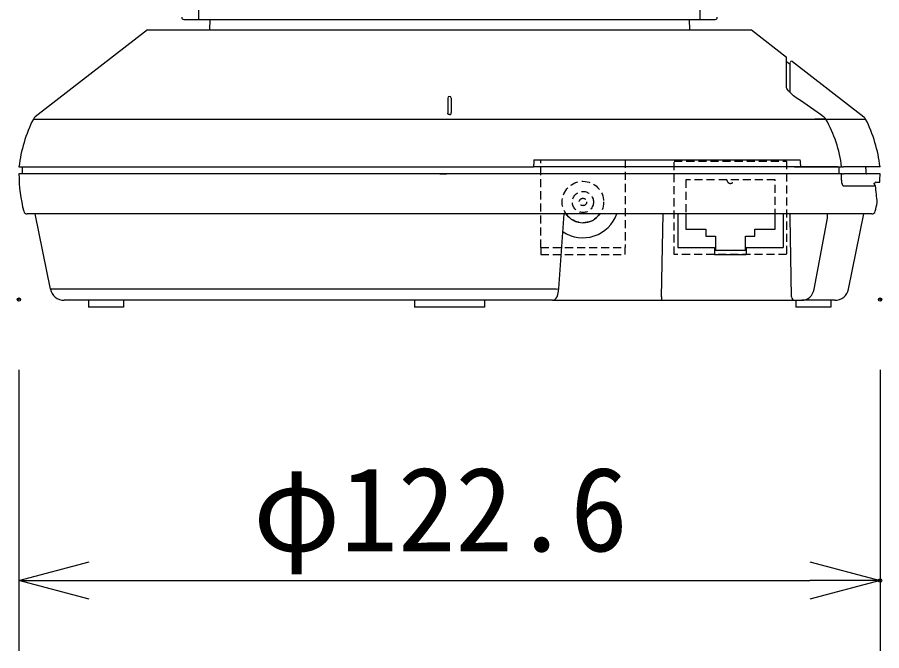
# Model space of a CAD drawing. Units: millimetres, scale not verified. Extents: x -63 to 63, y -57 to 58.
# Drawn here: x 13.75 to 38.36, y -1.17 to 16.87 of the extents above; entities that cross this region are included whole.
import ezdxf
from ezdxf.enums import TextEntityAlignment as Align

# ---------------------------------------------------------------- set-up
doc = ezdxf.new("R2010")
doc.units = ezdxf.units.MM
doc.header["$LTSCALE"] = 0.191021
doc.header["$PDMODE"] = 32
doc.header["$PDSIZE"] = 0.0955
doc.linetypes.add('DASHED1', pattern=[1.8, 1.2, -0.6])
doc.linetypes.add('LONG_DASHED2', pattern=[13, 12, -1])
for name, color, linetype in [('0-0_GAIKEI', 1, 'Continuous'), ('0-1_TOUROKU', 3, 'Continuous'), ('0-2_MOJI1', 2, 'Continuous')]:
    doc.layers.add(name, color=color, linetype=linetype)
doc.styles.add('ＭＳ ゴシック', font='')
doc.styles.get('ＭＳ ゴシック').set_extended_font_data('MS Gothic')

# ---------------------------------------------------------------- blocks, each defined once
blk = doc.blocks.new('_OPEN30')
at = {"layer": '0-2_MOJI1', "color": 7}
blk.add_line((0, 0), (-1, 0), dxfattribs=at)
blk.add_lwpolyline([(-1, 0.26795), (0, 0), (-1, -0.26795)], dxfattribs=at)

msp = doc.modelspace()

# ---------------------------------------------------------------- linework, layer by layer
at = {"layer": '0-0_GAIKEI'}
for p, q in [((18.9188, 16.8063), (18.9188, 28.5062)), ((33.1904, 16.8063), (33.1904, 28.5062)), ((19.2306, 16.8063), (19.2246, 16.5063)), ((32.8786, 16.8063), (32.8846, 16.5063)), ((35.6546, 14.869), (35.6546, 15.7323)), ((35.6546, 15.6058), (35.7546, 15.5284)), ((35.7546, 14.7235), (35.7546, 15.5733)), ((35.7546, 14.7221), (35.7546, 15.5284)), ((26.0046, 14.5615), (26.0046, 14.1529)), ((26.1046, 14.5615), (26.1046, 14.1529)), ((35.7547, 14.722), (35.7546, 14.7235)), ((26.0046, 14.1529), (26.0046, 14.1385)), ((14.2038, 13.9659), (37.9054, 13.9659)), ((36.7709, 13.9659), (36.4547, 13.9659)), ((28.4577, 12.8063), (36.0425, 12.8063)), ((13.8946, 12.6063), (28.4465, 12.6063)), ((28.5588, 12.6063), (28.4465, 12.6063)), ((31.8844, 12.6063), (28.4878, 12.6063)), ((37.1111, 12.6063), (31.8844, 12.6063)), ((35.8752, 12.6063), (36.0611, 12.6063)), ((37.1461, 12.4063), (37.1461, 12.6063)), ((37.2324, 12.6063), (37.2217, 12.6063)), ((37.2324, 12.6063), (37.2701, 12.6063)), ((37.2701, 12.6063), (37.2709, 12.6063)), ((38.3146, 12.6063), (37.2709, 12.6063)), ((31.9324, 12.4063), (13.8946, 12.4063)), ((25.7763, 12.4063), (25.9729, 12.4063)), ((37.2217, 12.4063), (31.9324, 12.4063)), ((37.2327, 12.4063), (37.1506, 12.4063)), ((37.2327, 12.4063), (37.27, 12.4063)), ((37.27, 12.4063), (37.2709, 12.4063)), ((38.3146, 12.4063), (37.2709, 12.4063)), ((37.911, 12.5463), (37.911, 12.4663)), ((37.911, 12.5463), (37.911, 12.4663)), ((37.2778, 12.0663), (38.1836, 12.0663)), ((31.8201, 11.2663), (14.2546, 11.2663)), ((37.8546, 11.2663), (31.8201, 11.2663)), ((32.0963, 8.9045), (32.1376, 11.2663)), ((32.5546, 11.2663), (32.5546, 10.3063)), ((35.3246, 10.8363), (35.3246, 11.2663)), ((35.5546, 11.2663), (35.5546, 10.3063)), ((35.7534, 11.1645), (35.7516, 11.2663)), ((35.7929, 8.9045), (35.7534, 11.1645)), ((36.4413, 9.1266), (36.815, 11.1464)), ((34.7525, 10.8363), (35.3246, 10.8363)), ((34.5046, 10.3063), (34.5046, 10.1063)), ((34.5046, 10.3063), (35.5546, 10.3063)), ((29.0959, 9.1266), (14.6895, 9.1266)), ((32.0963, 8.9045), (32.0963, 8.8063)), ((15.7746, 8.8063), (15.7746, 8.6063)), ((16.7746, 8.8063), (16.7746, 8.6063)), ((25.0546, 8.8063), (25.0546, 8.6063)), ((27.0546, 8.8063), (27.0546, 8.6063)), ((35.9146, 8.8063), (35.9146, 8.6063)), ((36.9146, 8.8063), (36.9146, 8.6063)), ((16.7746, 8.6063), (15.7746, 8.6063)), ((27.0546, 8.6063), (25.0546, 8.6063)), ((36.9146, 8.6063), (35.9146, 8.6063))]:
    msp.add_line(p, q, dxfattribs=at)
at = {"layer": '0-0_GAIKEI', "color": 7}
for p, q in [((18.489, 16.8063), (33.6202, 16.8063)), ((17.4546, 16.5063), (14.2596, 14.0334)), ((17.4546, 16.5063), (34.6546, 16.5063)), ((34.6546, 16.5063), (35.6546, 15.7323)), ((35.8191, 15.605), (37.8496, 14.0334)), ((13.7946, 12.6063), (13.8946, 12.6063)), ((13.8946, 12.4063), (13.8946, 12.6063)), ((13.8946, 12.4063), (13.7946, 12.4063)), ((38.1834, 12.0663), (38.1371, 12.1393)), ((38.1834, 12.0663), (38.1371, 12.1393)), ((38.19, 12.169), (38.1912, 12.1769)), ((38.19, 12.169), (38.3078, 12.171)), ((14.2546, 11.2663), (14.0287, 11.2663)), ((14.6895, 9.1266), (14.2546, 11.2663)), ((37.4197, 9.1266), (37.8546, 11.2663)), ((38.0805, 11.2663), (37.8546, 11.2663)), ((28.9846, 8.8063), (15.0815, 8.8063)), ((28.9859, 8.8063), (32.0963, 8.8063)), ((37.0277, 8.8063), (36.0842, 8.8063))]:
    msp.add_line(p, q, dxfattribs=at)
at = {"layer": '0-0_GAIKEI', "linetype": 'LONG_DASHED2'}
for p, q in [((28.6546, 12.8063), (31.0546, 12.8063)), ((34.7525, 10.6363), (34.7525, 10.8363)), ((34.7525, 10.8363), (35.3246, 10.8363))]:
    msp.add_line(p, q, dxfattribs=at)
at = {"layer": '0-0_GAIKEI', "linetype": 'DASHED1'}
for p, q in [((28.6546, 10.3063), (28.6546, 12.8063)), ((31.0546, 12.8063), (31.0546, 10.3063)), ((32.7846, 12.2363), (32.7846, 10.8363)), ((35.3246, 12.2363), (32.7846, 12.2363)), ((35.3246, 10.8363), (35.3246, 12.2363)), ((28.6546, 10.3063), (28.6546, 10.1063)), ((28.6546, 10.3063), (31.0546, 10.3063)), ((28.6546, 10.1063), (31.0546, 10.1063)), ((31.0546, 10.1063), (31.0546, 10.3063))]:
    msp.add_line(p, q, dxfattribs=at)
at = {"layer": '0-0_GAIKEI'}
for points in [[(35.9546, 14.5572), (35.8545, 14.6322), (35.7648, 14.7118), (35.7125, 14.7673), (35.6768, 14.8144), (35.6624, 14.84), (35.6554, 14.8606), (35.6546, 14.869)], [(26.0546, 14.0946), (26.0293, 14.1006), (26.0112, 14.1168), (26.0046, 14.1385)], [(26.0546, 14.0946), (26.0809, 14.1011), (26.0991, 14.1185), (26.1046, 14.1385), (26.1046, 14.1529)], [(36.0611, 12.6063), (36.8138, 12.6063), (37.2217, 12.6063)], [(37.911, 12.5463), (37.9144, 12.5856), (37.9193, 12.6015), (37.9219, 12.6051), (37.9239, 12.6062), (37.9246, 12.6063)], [(37.911, 12.5463), (37.9144, 12.5856), (37.9193, 12.6015), (37.9219, 12.6051), (37.9239, 12.6062), (37.9246, 12.6063)], [(37.911, 12.4663), (37.9144, 12.4269), (37.9193, 12.411), (37.9219, 12.4075), (37.9239, 12.4063), (37.9246, 12.4063)], [(37.911, 12.4663), (37.9144, 12.4269), (37.9193, 12.411), (37.9219, 12.4075), (37.9239, 12.4063), (37.9246, 12.4063)], [(37.2174, 12.2263), (37.2205, 12.1582), (37.2318, 12.1126), (37.2473, 12.0838), (37.2635, 12.0698), (37.2778, 12.0663)], [(28.9846, 8.8063), (29.0279, 8.8141), (29.0652, 8.8354), (29.0952, 8.867), (29.1196, 8.909), (29.1422, 8.9719), (29.161, 9.0624), (29.1694, 9.1393), (29.3244, 11.2663)], [(32.7846, 11.2663), (32.7846, 10.8363), (33.3567, 10.8363), (33.3567, 10.6363), (33.6246, 10.6363), (33.6246, 10.2363), (34.4846, 10.2363), (34.4846, 10.6363), (34.7525, 10.6363), (34.7525, 10.8363)], [(32.5546, 10.3063), (33.6046, 10.3063), (33.6046, 10.1063), (34.5046, 10.1063)]]:
    msp.add_lwpolyline(points, dxfattribs=at)
at = {"layer": '0-0_GAIKEI', "linetype": 'DASHED1'}
msp.add_lwpolyline([(32.4546, 10.1063), (32.4546, 12.7663), (35.6546, 12.7663), (35.6546, 10.1063)], close=True, dxfattribs=at)
at = {"layer": '0-0_GAIKEI', "linetype": 'LONG_DASHED2'}
msp.add_lwpolyline([(32.7846, 10.8363), (33.3567, 10.8363), (33.3567, 10.6363), (33.6246, 10.6363), (33.6246, 10.2363), (34.4846, 10.2363), (34.4846, 10.6363), (34.7525, 10.6363)], dxfattribs=at)
at = {"layer": '0-0_GAIKEI', "color": 7}
msp.add_lwpolyline([(32.0963, 8.8063), (35.8929, 8.8063), (36.0842, 8.8063)], dxfattribs=at)
at = {"layer": '0-0_GAIKEI', "linetype": 'DASHED1'}
for radius in [0.59, 0.3, 0.105]:
    msp.add_circle((29.8546, 11.6063), radius, dxfattribs=at)
at = {"layer": '0-0_GAIKEI', "color": 7}
for centre, radius, start, end in [((18.489, 16.8663), 0.06, 180.02359, 269.9801), ((33.6202, 16.8663), 0.06, 270.02374, 359.98025), ((33.6203, 16.8662), 0.06, 314.97932, 0.01213), ((14.3821, 13.8752), 0.2, 127.73975, 153.0279), ((37.7272, 13.8752), 0.2, 26.97217, 52.26019), ((17.7687, 12.1517), 4, 153.028, 173.47458), ((34.3405, 12.1517), 4, 6.52543, 26.972), ((17.9946, 12.4063), 4.2, 179.99999, 194.69411), ((34.1146, 12.4063), 4.2, 356.84151, 0), ((38.1511, 12.1794), 0.0403, 268.78526, 344.98153), ((38.1511, 12.1794), 0.0403, 268.78456, 344.96079), ((29.3574, 10.868), 8.9071, 4.66599, 7.73166), ((34.1146, 12.4063), 4.2, 345.30589, 348.82834), ((14.0287, 11.3663), 0.1, 194.69411, 270), ((38.0805, 11.3663), 0.1, 270, 345.30589), ((15.0815, 9.2063), 0.4, 191.48899, 270), ((37.0277, 9.2063), 0.4, 270, 348.51102)]:
    msp.add_arc(centre, radius, start, end, dxfattribs=at)
at = {"layer": '0-0_GAIKEI'}
for centre, radius, start, end in [((35.7946, 15.5733), 0.04, 54.83904, 177.42132), ((26.0546, 14.5615), 0.05, 90, 179.99308), ((26.0546, 14.5615), 0.05, 0.00418, 90), ((-41.6386, -97.9994), 136.7103, 55.03384, 55.4188), ((36.5921, 13.864), 0.2059, 29.69236, 55.36125), ((33.5372, 12.1384), 3.7142, 7.23748, 29.47367), ((38.1758, 12.1618), 9.7395, 176.20615, 177.38458), ((30.1475, 12.1579), 5.9306, 4.33624, 6.27687), ((33.3957, 12.4063), 3.826, 357.30334, 359.9999), ((29.8546, 11.6063), 1.02, 236.21339, 340.52873), ((29.8546, 11.6063), 0.59, 215.18207, 324.831), ((36.4166, 11.2266), 0.4063, 348.60855, 5.59941), ((35.8929, 8.9063), 0.1, 181, 270)]:
    msp.add_arc(centre, radius, start, end, dxfattribs=at)
at = {"layer": '0-0_GAIKEI', "linetype": 'DASHED1'}
msp.add_arc((34.0546, 12.2363), 0.1, 179.99927, 0.00267, dxfattribs=at)
at = {"layer": '0-0_GAIKEI'}
for centre, major_axis, ratio, start_param, end_param in [((29.0697, 9.1465), (0.0997, -0.0073), 0.18686, 4.9920373, 6.2831502), ((36.0841, 9.2063), (0, -0.4), 0.911208, 6.282897, 7.6531191)]:
    msp.add_ellipse(centre, major_axis=major_axis, ratio=ratio, start_param=start_param, end_param=end_param, dxfattribs=at)
at = {"layer": '0-1_TOUROKU'}
for p, q in [((13.7946, 6.8271), (13.7946, -1.1729)), ((38.3146, 6.8271), (38.3146, -1.1729)), ((15.7946, 0.8271), (36.3146, 0.8271))]:
    msp.add_line(p, q, dxfattribs=at)
at = {"layer": '0-2_MOJI1', "color": 7}
for p in [(13.7946, 8.8271), (38.3146, 8.8271), (38.3146, 0.8271)]:
    msp.add_point(p, dxfattribs=at)

# ---------------------------------------------------------------- block references
at = {"layer": '0-1_TOUROKU', "xscale": 2, "yscale": 2, "rotation": 180}
msp.add_blockref('_OPEN30', (13.7946, 0.8271), dxfattribs=at)
at = {"layer": '0-1_TOUROKU', "xscale": 2, "yscale": 2}
msp.add_blockref('_OPEN30', (38.3146, 0.8271), dxfattribs=at)

# ---------------------------------------------------------------- texts
at = {"layer": '0-1_TOUROKU', "style": 'ＭＳ ゴシック'}
msp.add_text('φ122.6', height=2.406, dxfattribs=at).set_placement((20.4608, 0.9367), align=Align.BOTTOM_LEFT)

doc.saveas('drawing.dxf')
